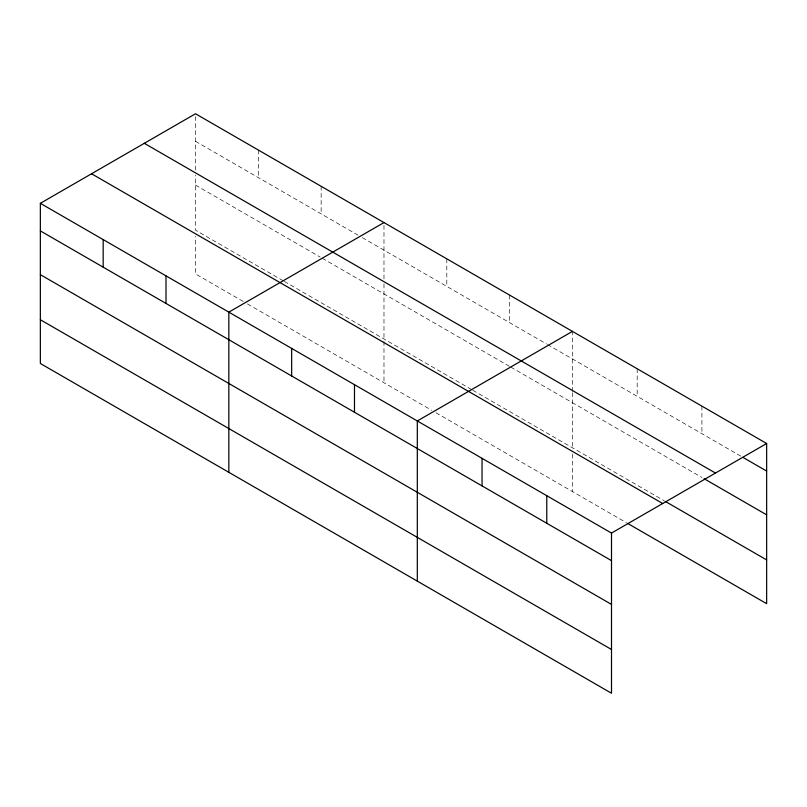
<?xml version="1.0" encoding="UTF-8"?>
<svg xmlns="http://www.w3.org/2000/svg" width="807" height="807" viewBox="0 0 807 807"><rect width="100%" height="100%" fill="white"/><g stroke="black" fill="none" stroke-linecap="round" stroke-linejoin="round"><path stroke-width="0.61" stroke-dasharray="4.04 3.03" d="M283.237 280.816L195.496 230.166L195.496 175.079M195.496 170.075L195.496 113.757M383.981 283.893L383.981 338.98M383.981 278.889L383.981 222.571M572.456 392.706L572.456 447.794M572.456 391.456L572.456 331.384M195.496 141.316L357.975 235.13M362.313 237.631L546.46 343.943M547.539 344.569L740.755 456.116M195.496 185.075L320.066 256.999M322.235 258.25L509.631 366.439M510.71 367.064L701.919 477.462M284.316 281.441L471.722 389.64M472.801 390.265L664.161 500.743M243.159 301.435L195.496 273.926L195.496 236.411M247.487 303.936L431.634 410.259M435.972 412.76L626.403 522.704M701.919 406.133L701.919 433.702M637.187 368.759L637.187 396.328M572.456 454.048L572.456 491.564M509.631 295.12L509.631 322.679M446.806 258.845L446.806 286.404M383.981 341.482L383.981 382.74M321.146 186.296L321.146 213.865M258.321 150.021L258.321 177.59"/><path stroke-width="1.21" d="M611.504 604.403L611.504 533.074L40.35 203.324L40.35 363.493L611.504 693.243L611.504 604.403L40.35 274.652M627.483 523.329L766.65 603.676L766.65 443.507L195.496 113.757L40.35 203.324M383.981 222.571L228.835 312.148L228.835 472.317M572.456 331.384L417.31 420.961L417.31 581.131M611.504 533.074L766.65 443.507M742.914 457.367L766.65 471.066M144.302 143.313L715.456 473.063M704.077 478.702L766.65 514.826M665.24 501.369L766.65 559.917M91.544 173.767L662.698 503.518M40.35 230.893L611.504 560.643M40.35 319.733L611.504 649.484M546.773 495.71L546.773 523.269M482.041 458.336L482.041 485.895M354.485 384.687L354.485 412.256M291.66 348.412L291.66 375.981M166 275.873L166 303.432M103.175 239.598L103.175 267.157"/></g></svg>
